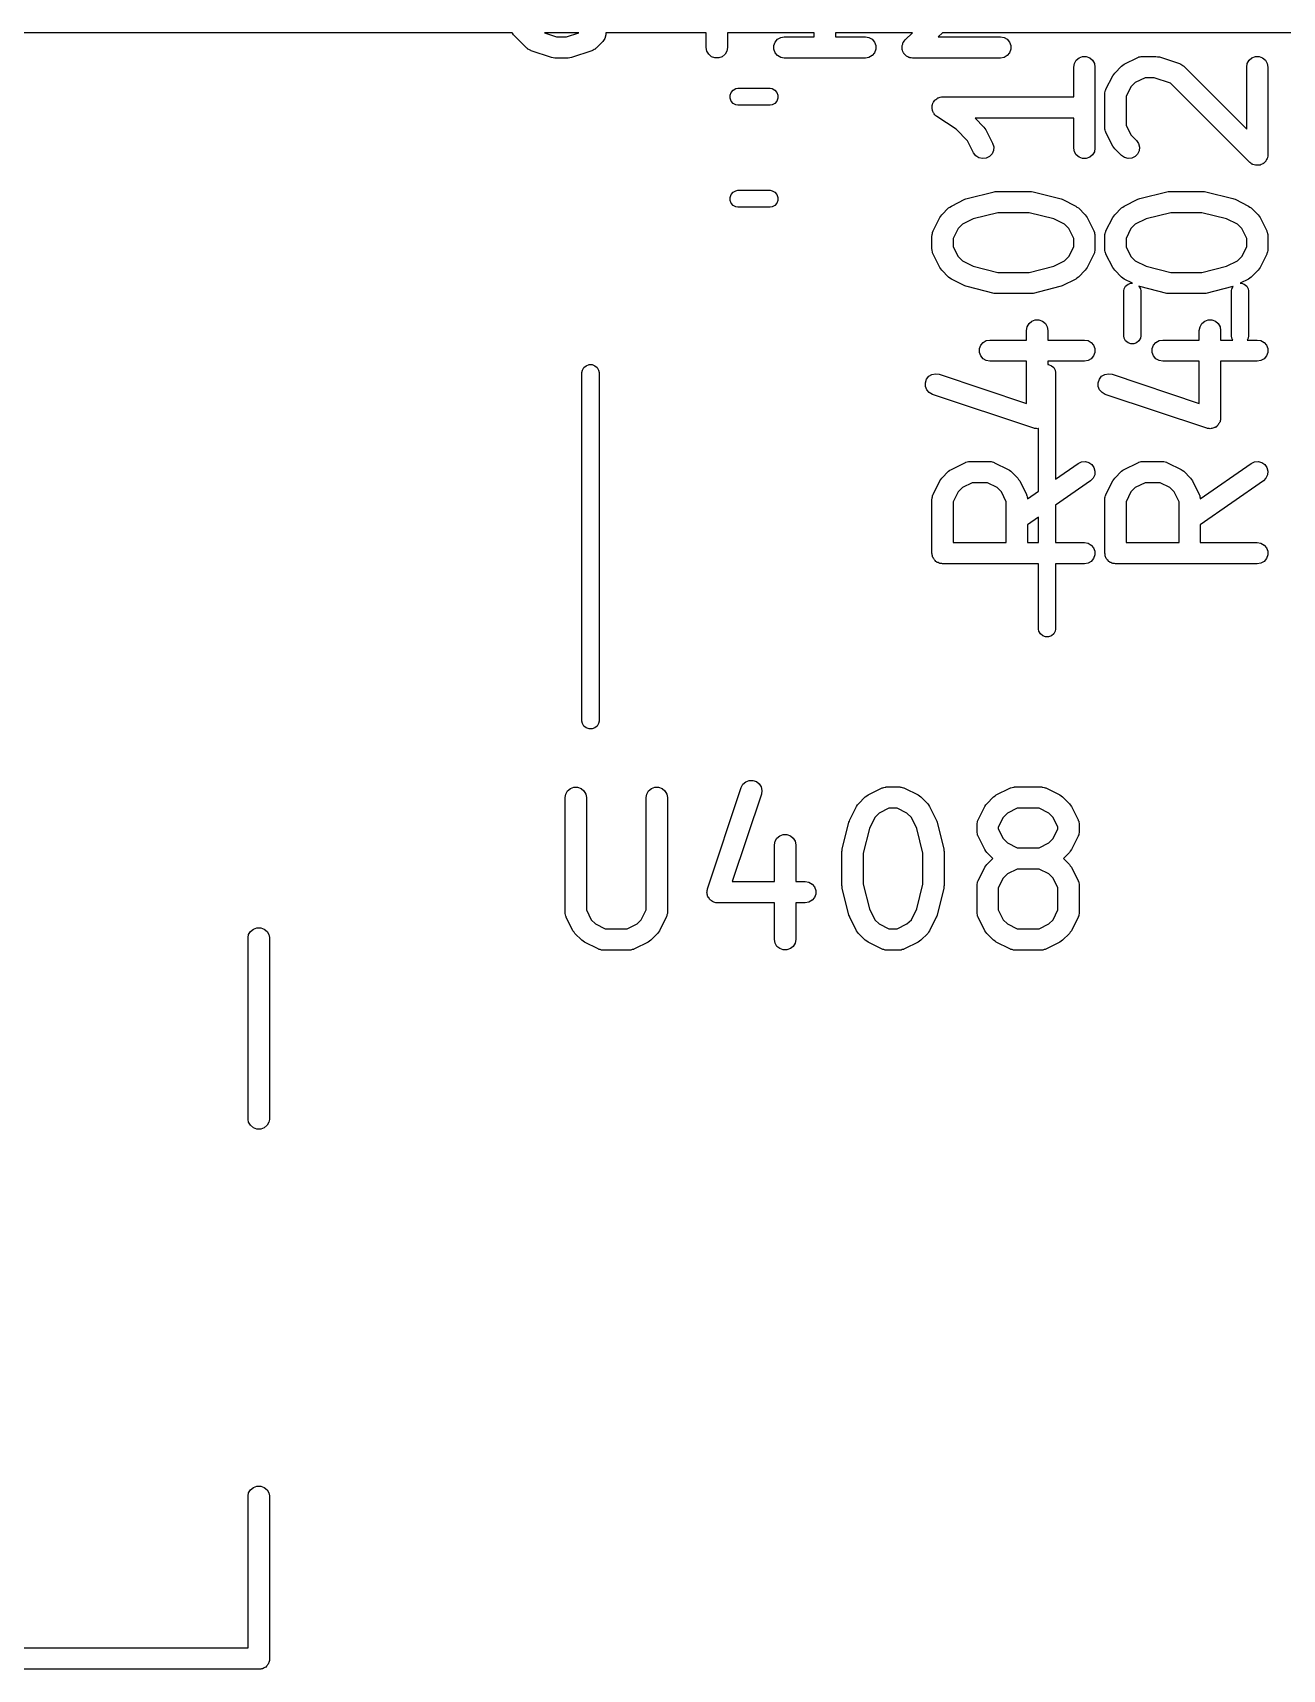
# Model space of a CAD drawing. Extents: x 124.8 to 165.4, y -111.5 to -63.1.
# Drawn here: x 147.82 to 156.63, y -111.52 to -99.98 of the extents above; entities that cross this region are included whole.
import ezdxf

# ---------------------------------------------------------------- set-up
doc = ezdxf.new("R2010")
doc.units = 0
doc.header["$MEASUREMENT"] = 0
doc.layers.add('BLACK', color=7, linetype='CONTINUOUS')

msp = doc.modelspace()

# ---------------------------------------------------------------- linework, layer by layer
at = {"layer": 'BLACK', "linetype": 'CONTINUOUS'}
for p, q in [((151.202, -99.976), (131.988, -99.976)), ((151.205, -99.9799), (151.202, -99.976)), ((151.212, -99.9898), (151.205, -99.9799)), ((151.307, -100.085), (151.212, -99.9898)), ((151.43, -99.976), (151.515, -100.005)), ((151.672, -99.976), (151.43, -99.976)), ((151.515, -100.005), (151.586, -100.005)), ((151.586, -100.005), (151.672, -99.976)), ((151.842, -100.037), (151.794, -100.085)), ((151.857, -100.016), (151.842, -100.037)), ((151.864, -99.9909), (151.857, -100.016)), ((152.571, -99.976), (151.862, -99.976)), ((151.862, -99.976), (151.864, -99.9909)), ((152.571, -100.08), (152.571, -99.976)), ((153.333, -99.976), (152.721, -99.976)), ((152.721, -99.976), (152.721, -100.08)), ((153.048, -100.067), (153.057, -100.042)), ((153.057, -100.042), (153.074, -100.022)), ((153.074, -100.022), (153.097, -100.009)), ((153.097, -100.009), (153.122, -100.005)), ((153.122, -100.005), (153.333, -100.005)), ((153.333, -100.005), (153.333, -99.976)), ((154.025, -99.976), (153.483, -99.976)), ((153.483, -99.976), (153.483, -100.005)), ((153.483, -100.005), (153.694, -100.005)), ((153.694, -100.005), (153.719, -100.009)), ((153.719, -100.009), (153.742, -100.022)), ((153.742, -100.022), (153.759, -100.042)), ((153.759, -100.042), (153.768, -100.067)), ((153.953, -100.067), (153.957, -100.057)), ((153.957, -100.057), (153.959, -100.048)), ((153.959, -100.048), (153.961, -100.045)), ((153.961, -100.045), (153.962, -100.042)), ((153.962, -100.042), (153.968, -100.035)), ((153.968, -100.035), (153.974, -100.027)), ((153.974, -100.027), (154.025, -99.976)), ((154.237, -99.976), (154.208, -100.005)), ((154.208, -100.005), (154.646, -100.005)), ((165.25, -99.976), (154.237, -99.976)), ((154.646, -100.005), (154.672, -100.009)), ((154.672, -100.009), (154.694, -100.022)), ((154.694, -100.022), (154.711, -100.042)), ((154.711, -100.042), (154.72, -100.067)), ((151.311, -100.087), (151.307, -100.085)), ((151.314, -100.091), (151.311, -100.087)), ((151.321, -100.095), (151.314, -100.091)), ((151.329, -100.1), (151.321, -100.095)), ((151.333, -100.101), (151.329, -100.1)), ((151.337, -100.103), (151.333, -100.101)), ((151.48, -100.151), (151.337, -100.103)), ((151.491, -100.152), (151.48, -100.151)), ((151.503, -100.155), (151.491, -100.152)), ((151.598, -100.155), (151.503, -100.155)), ((151.61, -100.152), (151.598, -100.155)), ((151.622, -100.151), (151.61, -100.152)), ((151.765, -100.103), (151.622, -100.151)), ((151.769, -100.101), (151.765, -100.103)), ((151.773, -100.1), (151.769, -100.101)), ((151.78, -100.095), (151.773, -100.1)), ((151.788, -100.091), (151.78, -100.095)), ((151.791, -100.087), (151.788, -100.091)), ((151.794, -100.085), (151.791, -100.087)), ((152.576, -100.105), (152.571, -100.08)), ((152.589, -100.128), (152.576, -100.105)), ((152.609, -100.145), (152.589, -100.128)), ((152.633, -100.153), (152.609, -100.145)), ((152.659, -100.153), (152.633, -100.153)), ((152.684, -100.145), (152.659, -100.153)), ((152.704, -100.128), (152.684, -100.145)), ((152.717, -100.105), (152.704, -100.128)), ((152.721, -100.08), (152.717, -100.105)), ((153.048, -100.093), (153.048, -100.067)), ((153.057, -100.117), (153.048, -100.093)), ((153.074, -100.137), (153.057, -100.117)), ((153.097, -100.15), (153.074, -100.137)), ((153.122, -100.155), (153.097, -100.15)), ((153.694, -100.155), (153.122, -100.155)), ((153.719, -100.15), (153.694, -100.155)), ((153.742, -100.137), (153.719, -100.15)), ((153.759, -100.117), (153.742, -100.137)), ((153.768, -100.093), (153.759, -100.117)), ((153.768, -100.067), (153.768, -100.093)), ((153.952, -100.073), (153.953, -100.07)), ((153.953, -100.083), (153.952, -100.073)), ((153.953, -100.07), (153.953, -100.067)), ((153.953, -100.093), (153.953, -100.083)), ((153.954, -100.096), (153.953, -100.093)), ((153.955, -100.099), (153.954, -100.096)), ((153.959, -100.108), (153.955, -100.099)), ((153.962, -100.117), (153.959, -100.108)), ((153.964, -100.12), (153.962, -100.117)), ((153.966, -100.123), (153.964, -100.12)), ((153.973, -100.13), (153.966, -100.123)), ((153.979, -100.137), (153.973, -100.13)), ((153.982, -100.139), (153.979, -100.137)), ((153.984, -100.141), (153.982, -100.139)), ((153.993, -100.145), (153.984, -100.141)), ((154.001, -100.15), (153.993, -100.145)), ((154.005, -100.151), (154.001, -100.15)), ((154.008, -100.152), (154.005, -100.151)), ((154.017, -100.153), (154.008, -100.152)), ((154.027, -100.155), (154.017, -100.153)), ((154.646, -100.155), (154.027, -100.155)), ((154.672, -100.15), (154.646, -100.155)), ((154.694, -100.137), (154.672, -100.15)), ((154.711, -100.117), (154.694, -100.137)), ((154.72, -100.093), (154.711, -100.117)), ((154.72, -100.067), (154.72, -100.093)), ((155.168, -100.192), (155.181, -100.169)), ((155.181, -100.169), (155.201, -100.153)), ((155.201, -100.153), (155.225, -100.144)), ((155.225, -100.144), (155.251, -100.144)), ((155.251, -100.144), (155.276, -100.153)), ((155.276, -100.153), (155.296, -100.169)), ((155.296, -100.169), (155.309, -100.192)), ((155.519, -100.198), (155.615, -100.15)), ((155.615, -100.15), (155.619, -100.149)), ((155.619, -100.149), (155.622, -100.147)), ((155.622, -100.147), (155.631, -100.146)), ((155.631, -100.146), (155.639, -100.143)), ((155.639, -100.143), (155.644, -100.143)), ((155.644, -100.143), (155.648, -100.143)), ((155.648, -100.143), (155.743, -100.143)), ((155.743, -100.143), (155.755, -100.145)), ((155.755, -100.145), (155.767, -100.146)), ((155.767, -100.146), (155.91, -100.194)), ((156.387, -100.192), (156.4, -100.169)), ((156.4, -100.169), (156.42, -100.153)), ((156.42, -100.153), (156.445, -100.144)), ((156.445, -100.144), (156.471, -100.144)), ((156.471, -100.144), (156.495, -100.153)), ((156.495, -100.153), (156.515, -100.169)), ((156.515, -100.169), (156.528, -100.192)), ((155.163, -100.218), (155.168, -100.192)), ((155.163, -100.428), (155.163, -100.218)), ((155.309, -100.192), (155.313, -100.218)), ((155.313, -100.218), (155.313, -100.789)), ((155.39, -100.374), (155.438, -100.279)), ((155.438, -100.279), (155.445, -100.27)), ((155.445, -100.27), (155.452, -100.26)), ((155.452, -100.26), (155.5, -100.212)), ((155.5, -100.212), (155.51, -100.205)), ((155.51, -100.205), (155.519, -100.198)), ((155.91, -100.194), (155.914, -100.196)), ((155.914, -100.196), (155.918, -100.197)), ((155.918, -100.197), (155.925, -100.202)), ((155.925, -100.202), (155.933, -100.206)), ((155.933, -100.206), (155.936, -100.21)), ((155.936, -100.21), (155.939, -100.212)), ((155.939, -100.212), (156.383, -100.655)), ((156.383, -100.218), (156.387, -100.192)), ((156.383, -100.655), (156.383, -100.218)), ((156.528, -100.192), (156.533, -100.218)), ((156.533, -100.218), (156.533, -100.837)), ((152.74, -100.417), (152.747, -100.397)), ((152.747, -100.397), (152.761, -100.381)), ((152.761, -100.381), (152.779, -100.37)), ((152.779, -100.37), (152.795, -100.367)), ((152.795, -100.367), (153.021, -100.367)), ((153.021, -100.367), (153.037, -100.37)), ((153.037, -100.37), (153.055, -100.381)), ((153.055, -100.381), (153.069, -100.397)), ((153.069, -100.397), (153.076, -100.417)), ((155.383, -100.399), (155.386, -100.391)), ((155.383, -100.404), (155.383, -100.399)), ((155.383, -100.408), (155.383, -100.404)), ((155.386, -100.391), (155.387, -100.382)), ((155.387, -100.382), (155.389, -100.379)), ((155.389, -100.379), (155.39, -100.374)), ((155.567, -100.357), (155.533, -100.426)), ((155.597, -100.327), (155.567, -100.357)), ((155.666, -100.293), (155.597, -100.327)), ((155.731, -100.293), (155.666, -100.293)), ((155.846, -100.331), (155.731, -100.293)), ((156.405, -100.89), (155.846, -100.331)), ((152.74, -100.438), (152.74, -100.417)), ((152.747, -100.458), (152.74, -100.438)), ((152.761, -100.474), (152.747, -100.458)), ((152.779, -100.484), (152.761, -100.474)), ((152.795, -100.487), (152.779, -100.484)), ((153.021, -100.487), (152.795, -100.487)), ((153.037, -100.484), (153.021, -100.487)), ((153.055, -100.474), (153.037, -100.484)), ((153.069, -100.458), (153.055, -100.474)), ((153.076, -100.438), (153.069, -100.458)), ((153.076, -100.417), (153.076, -100.438)), ((154.164, -100.498), (154.165, -100.494)), ((154.165, -100.507), (154.164, -100.498)), ((154.165, -100.49), (154.168, -100.482)), ((154.165, -100.494), (154.165, -100.49)), ((154.165, -100.516), (154.165, -100.507)), ((154.166, -100.52), (154.165, -100.516)), ((154.166, -100.524), (154.166, -100.52)), ((154.168, -100.482), (154.17, -100.473)), ((154.17, -100.473), (154.172, -100.47)), ((154.172, -100.47), (154.173, -100.466)), ((154.173, -100.466), (154.179, -100.459)), ((154.179, -100.459), (154.184, -100.451)), ((154.184, -100.451), (154.188, -100.449)), ((154.188, -100.449), (154.19, -100.446)), ((154.19, -100.446), (154.198, -100.441)), ((154.198, -100.441), (154.205, -100.436)), ((154.205, -100.436), (154.209, -100.435)), ((154.209, -100.435), (154.213, -100.433)), ((154.213, -100.433), (154.222, -100.431)), ((154.222, -100.431), (154.23, -100.429)), ((154.23, -100.429), (154.234, -100.429)), ((154.234, -100.429), (154.238, -100.428)), ((154.238, -100.428), (155.163, -100.428)), ((155.383, -100.646), (155.383, -100.408)), ((155.533, -100.426), (155.533, -100.628)), ((154.17, -100.532), (154.166, -100.524)), ((154.173, -100.541), (154.17, -100.532)), ((154.176, -100.544), (154.173, -100.541)), ((154.178, -100.548), (154.176, -100.544)), ((154.184, -100.554), (154.178, -100.548)), ((154.19, -100.561), (154.184, -100.554)), ((154.194, -100.563), (154.19, -100.561)), ((154.197, -100.566), (154.194, -100.563)), ((154.333, -100.657), (154.197, -100.566)), ((155.163, -100.578), (154.467, -100.578)), ((154.467, -100.578), (154.53, -100.641)), ((155.163, -100.789), (155.163, -100.578)), ((155.533, -100.628), (155.567, -100.697)), ((154.415, -100.738), (154.333, -100.657)), ((154.457, -100.822), (154.415, -100.738)), ((154.53, -100.641), (154.536, -100.651)), ((154.536, -100.651), (154.544, -100.66)), ((154.544, -100.66), (154.591, -100.755)), ((155.383, -100.65), (155.383, -100.646)), ((155.383, -100.655), (155.383, -100.65)), ((155.386, -100.663), (155.383, -100.655)), ((155.387, -100.672), (155.386, -100.663)), ((155.389, -100.675), (155.387, -100.672)), ((155.39, -100.68), (155.389, -100.675)), ((155.438, -100.775), (155.39, -100.68)), ((155.567, -100.697), (155.606, -100.736)), ((155.606, -100.736), (155.621, -100.757)), ((154.473, -100.843), (154.457, -100.822)), ((154.494, -100.858), (154.473, -100.843)), ((154.52, -100.864), (154.494, -100.858)), ((154.545, -100.861), (154.52, -100.864)), ((154.569, -100.849), (154.545, -100.861)), ((154.587, -100.83), (154.569, -100.849)), ((154.597, -100.806), (154.587, -100.83)), ((154.591, -100.755), (154.599, -100.78)), ((154.599, -100.78), (154.597, -100.806)), ((155.168, -100.815), (155.163, -100.789)), ((155.181, -100.837), (155.168, -100.815)), ((155.201, -100.854), (155.181, -100.837)), ((155.225, -100.863), (155.201, -100.854)), ((155.251, -100.863), (155.225, -100.863)), ((155.276, -100.854), (155.251, -100.863)), ((155.296, -100.837), (155.276, -100.854)), ((155.309, -100.815), (155.296, -100.837)), ((155.313, -100.789), (155.309, -100.815)), ((155.445, -100.785), (155.438, -100.775)), ((155.452, -100.794), (155.445, -100.785)), ((155.5, -100.842), (155.452, -100.794)), ((155.521, -100.857), (155.5, -100.842)), ((155.546, -100.864), (155.521, -100.857)), ((155.572, -100.861), (155.546, -100.864)), ((155.596, -100.85), (155.572, -100.861)), ((155.614, -100.832), (155.596, -100.85)), ((155.625, -100.808), (155.614, -100.832)), ((155.621, -100.757), (155.628, -100.782)), ((155.628, -100.782), (155.625, -100.808)), ((156.528, -100.862), (156.523, -100.871)), ((156.529, -100.859), (156.528, -100.862)), ((156.53, -100.856), (156.529, -100.859)), ((156.531, -100.846), (156.53, -100.856)), ((156.533, -100.837), (156.531, -100.846)), ((156.413, -100.895), (156.405, -100.89)), ((156.42, -100.902), (156.413, -100.895)), ((156.423, -100.903), (156.42, -100.902)), ((156.426, -100.905), (156.423, -100.903)), ((156.435, -100.907), (156.426, -100.905)), ((156.445, -100.91), (156.435, -100.907)), ((156.448, -100.91), (156.445, -100.91)), ((156.451, -100.911), (156.448, -100.91)), ((156.461, -100.91), (156.451, -100.911)), ((156.471, -100.91), (156.461, -100.91)), ((156.474, -100.909), (156.471, -100.91)), ((156.477, -100.909), (156.474, -100.909)), ((156.486, -100.905), (156.477, -100.909)), ((156.495, -100.902), (156.486, -100.905)), ((156.498, -100.899), (156.495, -100.902)), ((156.501, -100.898), (156.498, -100.899)), ((156.508, -100.891), (156.501, -100.898)), ((156.515, -100.885), (156.508, -100.891)), ((156.517, -100.882), (156.515, -100.885)), ((156.519, -100.88), (156.517, -100.882)), ((156.523, -100.871), (156.519, -100.88)), ((152.761, -101.101), (152.779, -101.09)), ((152.779, -101.09), (152.795, -101.087)), ((152.795, -101.087), (153.021, -101.087)), ((153.021, -101.087), (153.037, -101.09)), ((153.037, -101.09), (153.055, -101.101)), ((154.411, -101.145), (154.601, -101.097)), ((154.601, -101.097), (154.61, -101.096)), ((154.61, -101.096), (154.619, -101.095)), ((154.619, -101.095), (154.857, -101.095)), ((154.857, -101.095), (154.866, -101.096)), ((154.866, -101.096), (154.876, -101.097)), ((154.876, -101.097), (155.066, -101.145)), ((155.63, -101.145), (155.82, -101.097)), ((155.82, -101.097), (155.829, -101.096)), ((155.829, -101.096), (155.839, -101.095)), ((155.839, -101.095), (156.077, -101.095)), ((156.077, -101.095), (156.086, -101.096)), ((156.086, -101.096), (156.095, -101.097)), ((156.095, -101.097), (156.285, -101.145)), ((152.74, -101.137), (152.747, -101.117)), ((152.74, -101.158), (152.74, -101.137)), ((152.747, -101.178), (152.74, -101.158)), ((152.747, -101.117), (152.761, -101.101)), ((152.761, -101.194), (152.747, -101.178)), ((152.779, -101.204), (152.761, -101.194)), ((152.795, -101.207), (152.779, -101.204)), ((153.021, -101.207), (152.795, -101.207)), ((153.037, -101.204), (153.021, -101.207)), ((153.055, -101.194), (153.037, -101.204)), ((153.055, -101.101), (153.069, -101.117)), ((153.069, -101.178), (153.055, -101.194)), ((153.069, -101.117), (153.076, -101.137)), ((153.076, -101.158), (153.069, -101.178)), ((153.076, -101.137), (153.076, -101.158)), ((154.233, -101.26), (154.281, -101.212)), ((154.281, -101.212), (154.29, -101.205)), ((154.29, -101.205), (154.3, -101.198)), ((154.3, -101.198), (154.395, -101.15)), ((154.395, -101.15), (154.403, -101.148)), ((154.403, -101.148), (154.411, -101.145)), ((155.066, -101.145), (155.074, -101.148)), ((155.074, -101.148), (155.081, -101.15)), ((155.081, -101.15), (155.177, -101.198)), ((155.177, -101.198), (155.186, -101.205)), ((155.186, -101.205), (155.196, -101.212)), ((155.196, -101.212), (155.244, -101.26)), ((155.452, -101.26), (155.5, -101.212)), ((155.5, -101.212), (155.51, -101.205)), ((155.51, -101.205), (155.519, -101.198)), ((155.519, -101.198), (155.615, -101.15)), ((155.615, -101.15), (155.622, -101.148)), ((155.622, -101.148), (155.63, -101.145)), ((156.285, -101.145), (156.293, -101.148)), ((156.293, -101.148), (156.301, -101.15)), ((156.301, -101.15), (156.396, -101.198)), ((156.396, -101.198), (156.406, -101.205)), ((156.406, -101.205), (156.415, -101.212)), ((156.415, -101.212), (156.463, -101.26)), ((154.171, -101.374), (154.219, -101.279)), ((154.219, -101.279), (154.226, -101.27)), ((154.226, -101.27), (154.233, -101.26)), ((154.378, -101.327), (154.348, -101.357)), ((154.455, -101.288), (154.378, -101.327)), ((154.629, -101.245), (154.455, -101.288)), ((154.848, -101.245), (154.629, -101.245)), ((155.022, -101.288), (154.848, -101.245)), ((155.099, -101.327), (155.022, -101.288)), ((155.129, -101.357), (155.099, -101.327)), ((155.244, -101.26), (155.251, -101.27)), ((155.251, -101.27), (155.258, -101.279)), ((155.258, -101.279), (155.305, -101.374)), ((155.39, -101.374), (155.438, -101.279)), ((155.438, -101.279), (155.445, -101.27)), ((155.445, -101.27), (155.452, -101.26)), ((155.597, -101.327), (155.567, -101.357)), ((155.674, -101.288), (155.597, -101.327)), ((155.848, -101.245), (155.674, -101.288)), ((156.067, -101.245), (155.848, -101.245)), ((156.241, -101.288), (156.067, -101.245)), ((156.318, -101.327), (156.241, -101.288)), ((156.348, -101.357), (156.318, -101.327)), ((156.463, -101.26), (156.47, -101.27)), ((156.47, -101.27), (156.477, -101.279)), ((156.477, -101.279), (156.525, -101.374)), ((154.163, -101.408), (154.164, -101.404)), ((154.163, -101.503), (154.163, -101.408)), ((154.164, -101.399), (154.166, -101.391)), ((154.164, -101.404), (154.164, -101.399)), ((154.166, -101.391), (154.168, -101.382)), ((154.168, -101.382), (154.17, -101.379)), ((154.17, -101.379), (154.171, -101.374)), ((154.348, -101.357), (154.313, -101.426)), ((154.313, -101.426), (154.313, -101.486)), ((155.163, -101.426), (155.129, -101.357)), ((155.163, -101.486), (155.163, -101.426)), ((155.305, -101.374), (155.307, -101.379)), ((155.307, -101.379), (155.309, -101.382)), ((155.309, -101.382), (155.31, -101.391)), ((155.31, -101.391), (155.313, -101.399)), ((155.313, -101.399), (155.313, -101.404)), ((155.313, -101.404), (155.313, -101.408)), ((155.313, -101.408), (155.313, -101.503)), ((155.383, -101.399), (155.386, -101.391)), ((155.383, -101.404), (155.383, -101.399)), ((155.383, -101.408), (155.383, -101.404)), ((155.383, -101.503), (155.383, -101.408)), ((155.386, -101.391), (155.387, -101.382)), ((155.387, -101.382), (155.389, -101.379)), ((155.389, -101.379), (155.39, -101.374)), ((155.567, -101.357), (155.533, -101.426)), ((155.533, -101.426), (155.533, -101.486)), ((156.383, -101.426), (156.348, -101.357)), ((156.383, -101.486), (156.383, -101.426)), ((156.525, -101.374), (156.526, -101.379)), ((156.526, -101.379), (156.528, -101.382)), ((156.528, -101.382), (156.53, -101.391)), ((156.53, -101.391), (156.532, -101.399)), ((156.532, -101.399), (156.532, -101.404)), ((156.532, -101.404), (156.533, -101.408)), ((156.533, -101.408), (156.533, -101.503)), ((154.164, -101.507), (154.163, -101.503)), ((154.164, -101.512), (154.164, -101.507)), ((154.166, -101.52), (154.164, -101.512)), ((154.168, -101.529), (154.166, -101.52)), ((154.17, -101.533), (154.168, -101.529)), ((154.171, -101.537), (154.17, -101.533)), ((154.219, -101.632), (154.171, -101.537)), ((154.313, -101.486), (154.348, -101.554)), ((154.348, -101.554), (154.378, -101.584)), ((155.099, -101.584), (155.129, -101.554)), ((155.129, -101.554), (155.163, -101.486)), ((155.305, -101.537), (155.258, -101.632)), ((155.307, -101.533), (155.305, -101.537)), ((155.309, -101.529), (155.307, -101.533)), ((155.31, -101.52), (155.309, -101.529)), ((155.313, -101.512), (155.31, -101.52)), ((155.313, -101.503), (155.313, -101.507)), ((155.313, -101.507), (155.313, -101.512)), ((155.383, -101.507), (155.383, -101.503)), ((155.383, -101.512), (155.383, -101.507)), ((155.386, -101.52), (155.383, -101.512)), ((155.387, -101.529), (155.386, -101.52)), ((155.389, -101.533), (155.387, -101.529)), ((155.39, -101.537), (155.389, -101.533)), ((155.438, -101.632), (155.39, -101.537)), ((155.533, -101.486), (155.567, -101.554)), ((155.567, -101.554), (155.597, -101.584)), ((156.318, -101.584), (156.348, -101.554)), ((156.348, -101.554), (156.383, -101.486)), ((156.525, -101.537), (156.477, -101.632)), ((156.526, -101.533), (156.525, -101.537)), ((156.528, -101.529), (156.526, -101.533)), ((156.53, -101.52), (156.528, -101.529)), ((156.532, -101.512), (156.53, -101.52)), ((156.533, -101.503), (156.532, -101.507)), ((156.532, -101.507), (156.532, -101.512)), ((154.226, -101.642), (154.219, -101.632)), ((154.233, -101.651), (154.226, -101.642)), ((154.281, -101.699), (154.233, -101.651)), ((154.378, -101.584), (154.455, -101.623)), ((154.455, -101.623), (154.629, -101.666)), ((154.629, -101.666), (154.848, -101.666)), ((154.848, -101.666), (155.022, -101.623)), ((155.022, -101.623), (155.099, -101.584)), ((155.244, -101.651), (155.196, -101.699)), ((155.251, -101.642), (155.244, -101.651)), ((155.258, -101.632), (155.251, -101.642)), ((155.445, -101.642), (155.438, -101.632)), ((155.452, -101.651), (155.445, -101.642)), ((155.5, -101.699), (155.452, -101.651)), ((155.597, -101.584), (155.674, -101.623)), ((155.674, -101.623), (155.848, -101.666)), ((155.848, -101.666), (156.067, -101.666)), ((156.067, -101.666), (156.241, -101.623)), ((156.241, -101.623), (156.318, -101.584)), ((156.463, -101.651), (156.415, -101.699)), ((156.47, -101.642), (156.463, -101.651)), ((156.477, -101.632), (156.47, -101.642)), ((154.29, -101.706), (154.281, -101.699)), ((154.3, -101.713), (154.29, -101.706)), ((154.395, -101.761), (154.3, -101.713)), ((154.403, -101.763), (154.395, -101.761)), ((154.411, -101.766), (154.403, -101.763)), ((154.601, -101.814), (154.411, -101.766)), ((155.066, -101.766), (154.876, -101.814)), ((155.074, -101.763), (155.066, -101.766)), ((155.081, -101.761), (155.074, -101.763)), ((155.177, -101.713), (155.081, -101.761)), ((155.186, -101.706), (155.177, -101.713)), ((155.196, -101.699), (155.186, -101.706)), ((155.51, -101.706), (155.5, -101.699)), ((155.519, -101.713), (155.51, -101.706)), ((155.516, -101.797), (155.519, -101.781)), ((155.577, -101.742), (155.519, -101.713)), ((155.519, -101.781), (155.529, -101.763)), ((155.529, -101.763), (155.546, -101.749)), ((155.546, -101.749), (155.565, -101.742)), ((155.565, -101.742), (155.577, -101.742)), ((155.63, -101.766), (155.623, -101.763)), ((155.623, -101.763), (155.633, -101.781)), ((155.82, -101.814), (155.63, -101.766)), ((155.633, -101.781), (155.636, -101.797)), ((156.285, -101.766), (156.095, -101.814)), ((156.276, -101.797), (156.279, -101.781)), ((156.279, -101.781), (156.288, -101.765)), ((156.288, -101.765), (156.285, -101.766)), ((156.396, -101.713), (156.338, -101.742)), ((156.338, -101.742), (156.347, -101.742)), ((156.347, -101.742), (156.366, -101.749)), ((156.366, -101.749), (156.383, -101.763)), ((156.383, -101.763), (156.393, -101.781)), ((156.393, -101.781), (156.396, -101.797)), ((156.406, -101.706), (156.396, -101.713)), ((156.415, -101.699), (156.406, -101.706)), ((154.61, -101.815), (154.601, -101.814)), ((154.619, -101.816), (154.61, -101.815)), ((154.857, -101.816), (154.619, -101.816)), ((154.866, -101.815), (154.857, -101.816)), ((154.876, -101.814), (154.866, -101.815)), ((155.516, -102.114), (155.516, -101.797)), ((155.636, -101.797), (155.636, -102.114)), ((155.829, -101.815), (155.82, -101.814)), ((155.839, -101.816), (155.829, -101.815)), ((156.077, -101.816), (155.839, -101.816)), ((156.086, -101.815), (156.077, -101.816)), ((156.095, -101.814), (156.086, -101.815)), ((156.276, -102.114), (156.276, -101.797)), ((156.396, -101.797), (156.396, -102.114)), ((154.848, -102.026), (154.868, -102.01)), ((154.868, -102.01), (154.892, -102.001)), ((154.892, -102.001), (154.918, -102.001)), ((154.918, -102.001), (154.943, -102.01)), ((154.943, -102.01), (154.963, -102.026)), ((156.067, -102.026), (156.087, -102.01)), ((156.087, -102.01), (156.111, -102.001)), ((156.111, -102.001), (156.137, -102.001)), ((156.137, -102.001), (156.162, -102.01)), ((156.162, -102.01), (156.182, -102.026)), ((154.83, -102.075), (154.835, -102.049)), ((154.83, -102.143), (154.83, -102.075)), ((154.835, -102.049), (154.848, -102.026)), ((154.963, -102.026), (154.976, -102.049)), ((154.976, -102.049), (154.98, -102.075)), ((154.98, -102.075), (154.98, -102.143)), ((155.519, -102.13), (155.516, -102.114)), ((155.529, -102.148), (155.519, -102.13)), ((155.633, -102.13), (155.623, -102.148)), ((155.636, -102.114), (155.633, -102.13)), ((156.049, -102.075), (156.054, -102.049)), ((156.049, -102.143), (156.049, -102.075)), ((156.054, -102.049), (156.067, -102.026)), ((156.182, -102.026), (156.195, -102.049)), ((156.195, -102.049), (156.199, -102.075)), ((156.199, -102.075), (156.199, -102.143)), ((156.279, -102.13), (156.276, -102.114)), ((156.286, -102.143), (156.279, -102.13)), ((156.393, -102.13), (156.386, -102.143)), ((156.396, -102.114), (156.393, -102.13)), ((154.498, -102.204), (154.507, -102.18)), ((154.498, -102.231), (154.498, -102.204)), ((154.507, -102.255), (154.498, -102.231)), ((154.507, -102.18), (154.524, -102.16)), ((154.524, -102.16), (154.546, -102.147)), ((154.546, -102.147), (154.572, -102.143)), ((154.572, -102.143), (154.83, -102.143)), ((154.98, -102.143), (155.238, -102.143)), ((155.238, -102.143), (155.264, -102.147)), ((155.264, -102.147), (155.287, -102.16)), ((155.287, -102.16), (155.303, -102.18)), ((155.303, -102.18), (155.312, -102.204)), ((155.312, -102.231), (155.303, -102.255)), ((155.312, -102.204), (155.312, -102.231)), ((155.546, -102.162), (155.529, -102.148)), ((155.565, -102.169), (155.546, -102.162)), ((155.587, -102.169), (155.565, -102.169)), ((155.606, -102.162), (155.587, -102.169)), ((155.623, -102.148), (155.606, -102.162)), ((155.717, -102.204), (155.726, -102.18)), ((155.717, -102.231), (155.717, -102.204)), ((155.726, -102.255), (155.717, -102.231)), ((155.726, -102.18), (155.743, -102.16)), ((155.743, -102.16), (155.765, -102.147)), ((155.765, -102.147), (155.791, -102.143)), ((155.791, -102.143), (156.049, -102.143)), ((156.199, -102.143), (156.286, -102.143)), ((156.386, -102.143), (156.458, -102.143)), ((156.458, -102.143), (156.483, -102.147)), ((156.483, -102.147), (156.506, -102.16)), ((156.506, -102.16), (156.523, -102.18)), ((156.523, -102.18), (156.531, -102.204)), ((156.531, -102.231), (156.523, -102.255)), ((156.531, -102.204), (156.531, -102.231)), ((151.695, -102.371), (151.698, -102.356)), ((151.698, -102.356), (151.709, -102.337)), ((151.709, -102.337), (151.725, -102.324)), ((151.725, -102.324), (151.745, -102.316)), ((151.745, -102.316), (151.766, -102.316)), ((151.766, -102.316), (151.786, -102.324)), ((151.786, -102.324), (151.802, -102.337)), ((151.802, -102.337), (151.812, -102.356)), ((151.812, -102.356), (151.815, -102.371)), ((154.524, -102.275), (154.507, -102.255)), ((154.546, -102.288), (154.524, -102.275)), ((154.572, -102.293), (154.546, -102.288)), ((154.83, -102.293), (154.572, -102.293)), ((154.83, -102.59), (154.83, -102.293)), ((155.238, -102.293), (154.98, -102.293)), ((154.98, -102.293), (154.98, -102.316)), ((154.98, -102.316), (154.986, -102.316)), ((154.986, -102.316), (155.006, -102.324)), ((155.006, -102.324), (155.022, -102.337)), ((155.022, -102.337), (155.032, -102.356)), ((155.032, -102.356), (155.035, -102.371)), ((155.264, -102.288), (155.238, -102.293)), ((155.287, -102.275), (155.264, -102.288)), ((155.303, -102.255), (155.287, -102.275)), ((155.743, -102.275), (155.726, -102.255)), ((155.765, -102.288), (155.743, -102.275)), ((155.791, -102.293), (155.765, -102.288)), ((156.049, -102.293), (155.791, -102.293)), ((156.049, -102.59), (156.049, -102.293)), ((156.458, -102.293), (156.199, -102.293)), ((156.199, -102.293), (156.199, -102.694)), ((156.483, -102.288), (156.458, -102.293)), ((156.506, -102.275), (156.483, -102.288)), ((156.523, -102.255), (156.506, -102.275)), ((151.695, -104.832), (151.695, -102.371)), ((151.815, -102.371), (151.815, -104.832)), ((154.117, -102.445), (154.125, -102.42)), ((154.117, -102.471), (154.117, -102.445)), ((154.127, -102.495), (154.117, -102.471)), ((154.125, -102.42), (154.141, -102.399)), ((154.141, -102.399), (154.163, -102.386)), ((154.163, -102.386), (154.189, -102.381)), ((154.189, -102.381), (154.214, -102.384)), ((154.214, -102.384), (154.83, -102.59)), ((155.035, -102.371), (155.035, -103.125)), ((155.336, -102.445), (155.344, -102.42)), ((155.336, -102.471), (155.336, -102.445)), ((155.346, -102.495), (155.336, -102.471)), ((155.344, -102.42), (155.36, -102.399)), ((155.36, -102.399), (155.382, -102.386)), ((155.382, -102.386), (155.408, -102.381)), ((155.408, -102.381), (155.434, -102.384)), ((155.434, -102.384), (156.049, -102.59)), ((154.144, -102.514), (154.127, -102.495)), ((154.167, -102.527), (154.144, -102.514)), ((154.881, -102.765), (154.167, -102.527)), ((155.363, -102.514), (155.346, -102.495)), ((155.386, -102.527), (155.363, -102.514)), ((156.101, -102.765), (155.386, -102.527)), ((156.196, -102.712), (156.195, -102.719)), ((156.198, -102.705), (156.196, -102.712)), ((156.199, -102.694), (156.198, -102.699)), ((156.198, -102.699), (156.198, -102.705)), ((154.887, -102.766), (154.881, -102.765)), ((154.892, -102.768), (154.887, -102.766)), ((154.9, -102.768), (154.892, -102.768)), ((154.907, -102.769), (154.9, -102.768)), ((154.913, -102.768), (154.907, -102.769)), ((154.915, -102.768), (154.913, -102.768)), ((154.915, -103.209), (154.915, -102.768)), ((156.106, -102.766), (156.101, -102.765)), ((156.111, -102.768), (156.106, -102.766)), ((156.119, -102.768), (156.111, -102.768)), ((156.126, -102.769), (156.119, -102.768)), ((156.132, -102.768), (156.126, -102.769)), ((156.137, -102.768), (156.132, -102.768)), ((156.144, -102.765), (156.137, -102.768)), ((156.152, -102.763), (156.144, -102.765)), ((156.157, -102.761), (156.152, -102.763)), ((156.162, -102.759), (156.157, -102.761)), ((156.168, -102.754), (156.162, -102.759)), ((156.174, -102.75), (156.168, -102.754)), ((156.177, -102.745), (156.174, -102.75)), ((156.182, -102.742), (156.177, -102.745)), ((156.185, -102.735), (156.182, -102.742)), ((156.19, -102.729), (156.185, -102.735)), ((156.192, -102.724), (156.19, -102.729)), ((156.195, -102.719), (156.192, -102.724)), ((154.29, -103.062), (154.3, -103.055)), ((154.3, -103.055), (154.395, -103.008)), ((154.395, -103.008), (154.399, -103.006)), ((154.399, -103.006), (154.403, -103.004)), ((154.403, -103.004), (154.412, -103.003)), ((154.412, -103.003), (154.42, -103)), ((154.42, -103), (154.425, -103)), ((154.425, -103), (154.429, -103)), ((154.429, -103), (154.572, -103)), ((154.572, -103), (154.576, -103)), ((154.576, -103), (154.58, -103)), ((154.58, -103), (154.589, -103.003)), ((154.589, -103.003), (154.597, -103.004)), ((154.597, -103.004), (154.601, -103.006)), ((154.601, -103.006), (154.605, -103.008)), ((154.605, -103.008), (154.7, -103.055)), ((154.7, -103.055), (154.71, -103.062)), ((155.035, -103.125), (155.195, -103.013)), ((155.195, -103.013), (155.219, -103.002)), ((155.219, -103.002), (155.245, -103)), ((155.245, -103), (155.27, -103.007)), ((155.27, -103.007), (155.291, -103.022)), ((155.291, -103.022), (155.306, -103.043)), ((155.306, -103.043), (155.313, -103.068)), ((155.51, -103.062), (155.519, -103.055)), ((155.519, -103.055), (155.615, -103.008)), ((155.615, -103.008), (155.619, -103.006)), ((155.619, -103.006), (155.622, -103.004)), ((155.622, -103.004), (155.631, -103.003)), ((155.631, -103.003), (155.639, -103)), ((155.639, -103), (155.644, -103)), ((155.644, -103), (155.648, -103)), ((155.648, -103), (155.791, -103)), ((155.791, -103), (155.795, -103)), ((155.795, -103), (155.799, -103)), ((155.799, -103), (155.808, -103.003)), ((155.808, -103.003), (155.817, -103.004)), ((155.817, -103.004), (155.82, -103.006)), ((155.82, -103.006), (155.824, -103.008)), ((155.824, -103.008), (155.92, -103.055)), ((155.92, -103.055), (155.929, -103.062)), ((156.056, -103.264), (156.415, -103.013)), ((156.415, -103.013), (156.438, -103.002)), ((156.438, -103.002), (156.464, -103)), ((156.464, -103), (156.489, -103.007)), ((156.489, -103.007), (156.511, -103.022)), ((156.511, -103.022), (156.526, -103.043)), ((156.526, -103.043), (156.532, -103.068)), ((154.171, -103.232), (154.219, -103.136)), ((154.219, -103.136), (154.226, -103.127)), ((154.226, -103.127), (154.233, -103.117)), ((154.233, -103.117), (154.281, -103.069)), ((154.281, -103.069), (154.29, -103.062)), ((154.447, -103.15), (154.378, -103.184)), ((154.554, -103.15), (154.447, -103.15)), ((154.623, -103.184), (154.554, -103.15)), ((154.71, -103.062), (154.72, -103.069)), ((154.72, -103.069), (154.768, -103.117)), ((154.768, -103.117), (154.774, -103.127)), ((154.774, -103.127), (154.782, -103.136)), ((154.782, -103.136), (154.829, -103.232)), ((155.281, -103.136), (155.035, -103.308)), ((155.3, -103.118), (155.281, -103.136)), ((155.311, -103.094), (155.3, -103.118)), ((155.313, -103.068), (155.311, -103.094)), ((155.39, -103.232), (155.438, -103.136)), ((155.438, -103.136), (155.445, -103.127)), ((155.445, -103.127), (155.452, -103.117)), ((155.452, -103.117), (155.5, -103.069)), ((155.5, -103.069), (155.51, -103.062)), ((155.666, -103.15), (155.597, -103.184)), ((155.773, -103.15), (155.666, -103.15)), ((155.842, -103.184), (155.773, -103.15)), ((155.929, -103.062), (155.939, -103.069)), ((155.939, -103.069), (155.987, -103.117)), ((155.987, -103.117), (155.994, -103.127)), ((155.994, -103.127), (156.001, -103.136)), ((156.001, -103.136), (156.048, -103.232)), ((156.501, -103.136), (156.056, -103.447)), ((156.519, -103.118), (156.501, -103.136)), ((156.53, -103.094), (156.519, -103.118)), ((156.532, -103.068), (156.53, -103.094)), ((154.163, -103.265), (154.164, -103.261)), ((154.163, -103.646), (154.163, -103.265)), ((154.164, -103.257), (154.166, -103.248)), ((154.164, -103.261), (154.164, -103.257)), ((154.166, -103.248), (154.168, -103.239)), ((154.168, -103.239), (154.17, -103.236)), ((154.17, -103.236), (154.171, -103.232)), ((154.348, -103.214), (154.313, -103.283)), ((154.313, -103.283), (154.313, -103.571)), ((154.378, -103.184), (154.348, -103.214)), ((154.653, -103.214), (154.623, -103.184)), ((154.687, -103.283), (154.653, -103.214)), ((154.687, -103.571), (154.687, -103.283)), ((154.829, -103.232), (154.831, -103.236)), ((154.831, -103.236), (154.833, -103.239)), ((154.833, -103.239), (154.834, -103.248)), ((154.834, -103.248), (154.837, -103.257)), ((154.837, -103.257), (154.836, -103.261)), ((154.836, -103.261), (154.837, -103.264)), ((154.837, -103.264), (154.915, -103.209)), ((155.383, -103.257), (155.386, -103.248)), ((155.383, -103.261), (155.383, -103.257)), ((155.383, -103.265), (155.383, -103.261)), ((155.383, -103.646), (155.383, -103.265)), ((155.386, -103.248), (155.387, -103.239)), ((155.387, -103.239), (155.389, -103.236)), ((155.389, -103.236), (155.39, -103.232)), ((155.567, -103.214), (155.533, -103.283)), ((155.533, -103.283), (155.533, -103.571)), ((155.597, -103.184), (155.567, -103.214)), ((155.872, -103.214), (155.842, -103.184)), ((155.906, -103.283), (155.872, -103.214)), ((155.906, -103.571), (155.906, -103.283)), ((156.048, -103.232), (156.05, -103.236)), ((156.05, -103.236), (156.052, -103.239)), ((156.052, -103.239), (156.053, -103.248)), ((156.053, -103.248), (156.056, -103.257)), ((156.056, -103.257), (156.056, -103.261)), ((156.056, -103.261), (156.056, -103.264)), ((154.915, -103.392), (154.837, -103.447)), ((154.915, -103.571), (154.915, -103.392)), ((155.035, -103.308), (155.035, -103.571)), ((154.837, -103.447), (154.837, -103.571)), ((156.056, -103.447), (156.056, -103.571)), ((154.313, -103.571), (154.687, -103.571)), ((154.837, -103.571), (154.915, -103.571)), ((155.035, -103.571), (155.238, -103.571)), ((155.238, -103.571), (155.264, -103.576)), ((155.264, -103.576), (155.287, -103.589)), ((155.287, -103.589), (155.303, -103.609)), ((155.303, -103.609), (155.312, -103.633)), ((155.312, -103.633), (155.312, -103.659)), ((155.533, -103.571), (155.906, -103.571)), ((156.056, -103.571), (156.458, -103.571)), ((156.458, -103.571), (156.483, -103.576)), ((156.483, -103.576), (156.506, -103.589)), ((156.506, -103.589), (156.523, -103.609)), ((156.523, -103.609), (156.531, -103.633)), ((156.531, -103.633), (156.531, -103.659)), ((154.165, -103.653), (154.163, -103.646)), ((154.165, -103.659), (154.165, -103.653)), ((154.167, -103.665), (154.165, -103.659)), ((154.168, -103.672), (154.167, -103.665)), ((154.171, -103.677), (154.168, -103.672)), ((154.173, -103.684), (154.171, -103.677)), ((154.178, -103.689), (154.173, -103.684)), ((154.181, -103.694), (154.178, -103.689)), ((154.186, -103.699), (154.181, -103.694)), ((154.19, -103.704), (154.186, -103.699)), ((154.196, -103.707), (154.19, -103.704)), ((154.201, -103.711), (154.196, -103.707)), ((154.207, -103.713), (154.201, -103.711)), ((154.213, -103.717), (154.207, -103.713)), ((154.219, -103.718), (154.213, -103.717)), ((154.225, -103.72), (154.219, -103.718)), ((154.232, -103.72), (154.225, -103.72)), ((154.238, -103.721), (154.232, -103.72)), ((154.915, -103.721), (154.238, -103.721)), ((154.915, -104.182), (154.915, -103.721)), ((155.238, -103.721), (155.035, -103.721)), ((155.035, -103.721), (155.035, -104.182)), ((155.264, -103.717), (155.238, -103.721)), ((155.287, -103.704), (155.264, -103.717)), ((155.303, -103.684), (155.287, -103.704)), ((155.312, -103.659), (155.303, -103.684)), ((155.384, -103.653), (155.383, -103.646)), ((155.384, -103.659), (155.384, -103.653)), ((155.386, -103.665), (155.384, -103.659)), ((155.387, -103.672), (155.386, -103.665)), ((155.39, -103.677), (155.387, -103.672)), ((155.393, -103.684), (155.39, -103.677)), ((155.397, -103.689), (155.393, -103.684)), ((155.4, -103.694), (155.397, -103.689)), ((155.405, -103.699), (155.4, -103.694)), ((155.409, -103.704), (155.405, -103.699)), ((155.415, -103.707), (155.409, -103.704)), ((155.42, -103.711), (155.415, -103.707)), ((155.426, -103.713), (155.42, -103.711)), ((155.432, -103.717), (155.426, -103.713)), ((155.438, -103.718), (155.432, -103.717)), ((155.445, -103.72), (155.438, -103.718)), ((155.451, -103.72), (155.445, -103.72)), ((155.458, -103.721), (155.451, -103.72)), ((156.458, -103.721), (155.458, -103.721)), ((156.483, -103.717), (156.458, -103.721)), ((156.506, -103.704), (156.483, -103.717)), ((156.523, -103.684), (156.506, -103.704)), ((156.531, -103.659), (156.523, -103.684)), ((154.918, -104.197), (154.915, -104.182)), ((154.929, -104.216), (154.918, -104.197)), ((155.032, -104.197), (155.022, -104.216)), ((155.035, -104.182), (155.032, -104.197)), ((154.945, -104.229), (154.929, -104.216)), ((154.965, -104.236), (154.945, -104.229)), ((154.986, -104.236), (154.965, -104.236)), ((155.006, -104.229), (154.986, -104.236)), ((155.022, -104.216), (155.006, -104.229)), ((151.698, -104.847), (151.695, -104.832)), ((151.709, -104.866), (151.698, -104.847)), ((151.725, -104.879), (151.709, -104.866)), ((151.745, -104.886), (151.725, -104.879)), ((151.766, -104.886), (151.745, -104.886)), ((151.786, -104.879), (151.766, -104.886)), ((151.802, -104.866), (151.786, -104.879)), ((151.812, -104.847), (151.802, -104.866)), ((151.815, -104.832), (151.812, -104.847)), ((152.85, -105.259), (152.874, -105.249)), ((152.874, -105.249), (152.9, -105.249)), ((152.9, -105.249), (152.925, -105.257)), ((151.576, -105.37), (151.58, -105.345)), ((151.58, -105.345), (151.593, -105.322)), ((151.593, -105.322), (151.613, -105.305)), ((151.613, -105.305), (151.638, -105.297)), ((151.638, -105.297), (151.664, -105.297)), ((151.664, -105.297), (151.688, -105.305)), ((151.688, -105.305), (151.708, -105.322)), ((151.708, -105.322), (151.721, -105.345)), ((151.721, -105.345), (151.726, -105.37)), ((152.147, -105.37), (152.152, -105.345)), ((152.152, -105.345), (152.165, -105.322)), ((152.165, -105.322), (152.185, -105.305)), ((152.185, -105.305), (152.209, -105.297)), ((152.209, -105.297), (152.235, -105.297)), ((152.235, -105.297), (152.26, -105.305)), ((152.26, -105.305), (152.28, -105.322)), ((152.28, -105.322), (152.293, -105.345)), ((152.293, -105.345), (152.297, -105.37)), ((152.58, -106.013), (152.818, -105.299)), ((152.96, -105.346), (152.755, -105.962)), ((152.818, -105.299), (152.83, -105.276)), ((152.83, -105.276), (152.85, -105.259)), ((152.925, -105.257), (152.945, -105.273)), ((152.945, -105.273), (152.959, -105.295)), ((152.959, -105.295), (152.964, -105.321)), ((152.964, -105.321), (152.96, -105.346)), ((153.645, -105.413), (153.693, -105.365)), ((153.693, -105.365), (153.703, -105.358)), ((153.703, -105.358), (153.713, -105.351)), ((153.713, -105.351), (153.808, -105.303)), ((153.808, -105.303), (153.812, -105.302)), ((153.812, -105.302), (153.816, -105.3)), ((153.816, -105.3), (153.824, -105.298)), ((153.824, -105.298), (153.833, -105.296)), ((153.833, -105.296), (153.837, -105.296)), ((153.837, -105.296), (153.841, -105.295)), ((153.841, -105.295), (153.937, -105.295)), ((153.937, -105.295), (153.941, -105.296)), ((153.941, -105.296), (153.945, -105.296)), ((153.945, -105.296), (153.954, -105.298)), ((153.954, -105.298), (153.962, -105.3)), ((153.962, -105.3), (153.966, -105.302)), ((153.966, -105.302), (153.97, -105.303)), ((153.97, -105.303), (154.065, -105.351)), ((154.065, -105.351), (154.075, -105.358)), ((154.075, -105.358), (154.085, -105.365)), ((154.085, -105.365), (154.133, -105.413)), ((154.55, -105.413), (154.598, -105.365)), ((154.598, -105.365), (154.608, -105.358)), ((154.608, -105.358), (154.617, -105.351)), ((154.617, -105.351), (154.713, -105.303)), ((154.713, -105.303), (154.717, -105.302)), ((154.717, -105.302), (154.72, -105.3)), ((154.72, -105.3), (154.729, -105.298)), ((154.729, -105.298), (154.738, -105.296)), ((154.738, -105.296), (154.742, -105.296)), ((154.742, -105.296), (154.746, -105.295)), ((154.746, -105.295), (154.937, -105.295)), ((154.937, -105.295), (154.941, -105.296)), ((154.941, -105.296), (154.945, -105.296)), ((154.945, -105.296), (154.954, -105.298)), ((154.954, -105.298), (154.962, -105.3)), ((154.962, -105.3), (154.966, -105.302)), ((154.966, -105.302), (154.97, -105.303)), ((154.97, -105.303), (155.065, -105.351)), ((155.065, -105.351), (155.075, -105.358)), ((155.075, -105.358), (155.085, -105.365)), ((155.085, -105.365), (155.133, -105.413)), ((151.576, -106.18), (151.576, -105.37)), ((151.726, -105.37), (151.726, -106.162)), ((152.147, -106.162), (152.147, -105.37)), ((152.297, -105.37), (152.297, -106.18)), ((153.584, -105.527), (153.631, -105.432)), ((153.631, -105.432), (153.639, -105.422)), ((153.639, -105.422), (153.645, -105.413)), ((153.791, -105.48), (153.76, -105.51)), ((153.859, -105.445), (153.791, -105.48)), ((153.919, -105.445), (153.859, -105.445)), ((153.987, -105.48), (153.919, -105.445)), ((154.018, -105.51), (153.987, -105.48)), ((154.133, -105.413), (154.139, -105.422)), ((154.139, -105.422), (154.147, -105.432)), ((154.147, -105.432), (154.194, -105.527)), ((154.489, -105.527), (154.536, -105.432)), ((154.536, -105.432), (154.543, -105.422)), ((154.543, -105.422), (154.55, -105.413)), ((154.695, -105.48), (154.665, -105.51)), ((154.764, -105.445), (154.695, -105.48)), ((154.919, -105.445), (154.764, -105.445)), ((154.987, -105.48), (154.919, -105.445)), ((155.018, -105.51), (154.987, -105.48)), ((155.133, -105.413), (155.139, -105.422)), ((155.139, -105.422), (155.147, -105.432)), ((155.147, -105.432), (155.194, -105.527)), ((153.531, -105.733), (153.578, -105.543)), ((153.578, -105.543), (153.581, -105.535)), ((153.581, -105.535), (153.584, -105.527)), ((153.722, -105.587), (153.678, -105.761)), ((153.76, -105.51), (153.722, -105.587)), ((154.056, -105.587), (154.018, -105.51)), ((154.1, -105.761), (154.056, -105.587)), ((154.194, -105.527), (154.197, -105.535)), ((154.197, -105.535), (154.2, -105.543)), ((154.2, -105.543), (154.247, -105.733)), ((154.481, -105.552), (154.484, -105.544)), ((154.481, -105.557), (154.481, -105.552)), ((154.481, -105.561), (154.481, -105.557)), ((154.481, -105.608), (154.481, -105.561)), ((154.484, -105.544), (154.485, -105.535)), ((154.485, -105.535), (154.487, -105.531)), ((154.487, -105.531), (154.489, -105.527)), ((154.665, -105.51), (154.631, -105.579)), ((154.631, -105.579), (154.631, -105.591)), ((154.631, -105.591), (154.665, -105.659)), ((155.052, -105.579), (155.018, -105.51)), ((155.018, -105.659), (155.052, -105.591)), ((155.052, -105.591), (155.052, -105.579)), ((155.194, -105.527), (155.195, -105.531)), ((155.195, -105.531), (155.198, -105.535)), ((155.198, -105.535), (155.199, -105.544)), ((155.199, -105.544), (155.202, -105.552)), ((155.202, -105.552), (155.201, -105.557)), ((155.201, -105.557), (155.202, -105.561)), ((155.202, -105.561), (155.202, -105.608)), ((153.052, -105.704), (153.057, -105.678)), ((153.052, -105.962), (153.052, -105.704)), ((153.057, -105.678), (153.07, -105.656)), ((153.07, -105.656), (153.09, -105.639)), ((153.09, -105.639), (153.114, -105.63)), ((153.114, -105.63), (153.14, -105.63)), ((153.14, -105.63), (153.165, -105.639)), ((153.165, -105.639), (153.185, -105.656)), ((153.185, -105.656), (153.198, -105.678)), ((153.198, -105.678), (153.202, -105.704)), ((153.202, -105.704), (153.202, -105.962)), ((154.481, -105.613), (154.481, -105.608)), ((154.481, -105.617), (154.481, -105.613)), ((154.484, -105.625), (154.481, -105.617)), ((154.485, -105.634), (154.484, -105.625)), ((154.487, -105.638), (154.485, -105.634)), ((154.489, -105.642), (154.487, -105.638)), ((154.536, -105.737), (154.489, -105.642)), ((154.665, -105.659), (154.695, -105.69)), ((154.695, -105.69), (154.764, -105.724)), ((154.919, -105.724), (154.987, -105.69)), ((154.987, -105.69), (155.018, -105.659)), ((155.194, -105.642), (155.147, -105.737)), ((155.195, -105.638), (155.194, -105.642)), ((155.198, -105.634), (155.195, -105.638)), ((155.199, -105.625), (155.198, -105.634)), ((155.202, -105.617), (155.199, -105.625)), ((155.202, -105.608), (155.201, -105.613)), ((155.201, -105.613), (155.202, -105.617)), ((153.528, -105.751), (153.53, -105.742)), ((153.528, -105.989), (153.528, -105.751)), ((153.53, -105.742), (153.531, -105.733)), ((153.678, -105.761), (153.678, -105.98)), ((154.1, -105.98), (154.1, -105.761)), ((154.247, -105.733), (154.248, -105.742)), ((154.248, -105.742), (154.25, -105.751)), ((154.25, -105.751), (154.25, -105.989)), ((154.543, -105.747), (154.536, -105.737)), ((154.55, -105.757), (154.543, -105.747)), ((154.592, -105.799), (154.55, -105.757)), ((154.55, -105.841), (154.592, -105.799)), ((154.764, -105.724), (154.919, -105.724)), ((155.133, -105.757), (155.09, -105.799)), ((155.09, -105.799), (155.133, -105.841)), ((155.139, -105.747), (155.133, -105.757)), ((155.147, -105.737), (155.139, -105.747)), ((154.489, -105.956), (154.536, -105.861)), ((154.536, -105.861), (154.543, -105.851)), ((154.543, -105.851), (154.55, -105.841)), ((154.665, -105.939), (154.631, -106.007)), ((154.695, -105.908), (154.665, -105.939)), ((154.764, -105.874), (154.695, -105.908)), ((154.919, -105.874), (154.764, -105.874)), ((154.987, -105.908), (154.919, -105.874)), ((155.018, -105.939), (154.987, -105.908)), ((155.052, -106.007), (155.018, -105.939)), ((155.133, -105.841), (155.139, -105.851)), ((155.139, -105.851), (155.147, -105.861)), ((155.147, -105.861), (155.194, -105.956)), ((152.576, -106.039), (152.577, -106.032)), ((152.577, -106.045), (152.576, -106.039)), ((152.577, -106.024), (152.579, -106.019)), ((152.577, -106.032), (152.577, -106.024)), ((152.577, -106.05), (152.577, -106.045)), ((152.58, -106.057), (152.577, -106.05)), ((152.579, -106.019), (152.58, -106.013)), ((152.581, -106.065), (152.58, -106.057)), ((152.755, -105.962), (153.052, -105.962)), ((153.202, -105.962), (153.27, -105.962)), ((153.27, -105.962), (153.296, -105.967)), ((153.296, -105.967), (153.318, -105.98)), ((153.318, -105.98), (153.335, -106)), ((153.335, -106), (153.344, -106.024)), ((153.344, -106.05), (153.335, -106.075)), ((153.344, -106.024), (153.344, -106.05)), ((153.53, -105.998), (153.528, -105.989)), ((153.531, -106.008), (153.53, -105.998)), ((153.578, -106.198), (153.531, -106.008)), ((153.678, -105.98), (153.722, -106.154)), ((154.056, -106.154), (154.1, -105.98)), ((154.247, -106.008), (154.2, -106.198)), ((154.248, -105.998), (154.247, -106.008)), ((154.25, -105.989), (154.248, -105.998)), ((154.481, -105.981), (154.484, -105.972)), ((154.481, -105.985), (154.481, -105.981)), ((154.481, -105.989), (154.481, -105.985)), ((154.481, -106.18), (154.481, -105.989)), ((154.484, -105.972), (154.485, -105.964)), ((154.485, -105.964), (154.487, -105.96)), ((154.487, -105.96), (154.489, -105.956)), ((154.631, -106.007), (154.631, -106.162)), ((155.052, -106.162), (155.052, -106.007)), ((155.194, -105.956), (155.195, -105.96)), ((155.195, -105.96), (155.198, -105.964)), ((155.198, -105.964), (155.199, -105.972)), ((155.199, -105.972), (155.202, -105.981)), ((155.202, -105.981), (155.201, -105.985)), ((155.201, -105.985), (155.202, -105.989)), ((155.202, -105.989), (155.202, -106.18)), ((151.726, -106.162), (151.76, -106.231)), ((152.113, -106.231), (152.147, -106.162)), ((152.584, -106.069), (152.581, -106.065)), ((152.586, -106.075), (152.584, -106.069)), ((152.591, -106.08), (152.586, -106.075)), ((152.595, -106.087), (152.591, -106.08)), ((152.599, -106.09), (152.595, -106.087)), ((152.603, -106.094), (152.599, -106.09)), ((152.609, -106.098), (152.603, -106.094)), ((152.615, -106.103), (152.609, -106.098)), ((152.62, -106.105), (152.615, -106.103)), ((152.625, -106.108), (152.62, -106.105)), ((152.633, -106.109), (152.625, -106.108)), ((152.64, -106.111), (152.633, -106.109)), ((152.645, -106.111), (152.64, -106.111)), ((152.651, -106.112), (152.645, -106.111)), ((153.052, -106.112), (152.651, -106.112)), ((153.052, -106.37), (153.052, -106.112)), ((153.27, -106.112), (153.202, -106.112)), ((153.202, -106.112), (153.202, -106.37)), ((153.296, -106.108), (153.27, -106.112)), ((153.318, -106.094), (153.296, -106.108)), ((153.335, -106.075), (153.318, -106.094)), ((153.722, -106.154), (153.76, -106.231)), ((154.018, -106.231), (154.056, -106.154)), ((154.631, -106.162), (154.665, -106.231)), ((155.018, -106.231), (155.052, -106.162)), ((149.377, -106.297), (149.402, -106.288)), ((149.402, -106.288), (149.429, -106.288)), ((149.429, -106.288), (149.454, -106.297)), ((151.577, -106.184), (151.576, -106.18)), ((151.576, -106.188), (151.577, -106.184)), ((151.579, -106.197), (151.576, -106.188)), ((151.58, -106.206), (151.579, -106.197)), ((151.583, -106.209), (151.58, -106.206)), ((151.584, -106.213), (151.583, -106.209)), ((151.631, -106.309), (151.584, -106.213)), ((151.76, -106.231), (151.791, -106.261)), ((151.791, -106.261), (151.859, -106.295)), ((152.014, -106.295), (152.083, -106.261)), ((152.083, -106.261), (152.113, -106.231)), ((152.289, -106.213), (152.242, -106.309)), ((152.291, -106.209), (152.289, -106.213)), ((152.293, -106.206), (152.291, -106.209)), ((152.294, -106.197), (152.293, -106.206)), ((152.297, -106.188), (152.294, -106.197)), ((152.297, -106.18), (152.297, -106.184)), ((152.297, -106.184), (152.297, -106.188)), ((153.581, -106.206), (153.578, -106.198)), ((153.584, -106.213), (153.581, -106.206)), ((153.631, -106.309), (153.584, -106.213)), ((153.76, -106.231), (153.791, -106.261)), ((153.791, -106.261), (153.859, -106.295)), ((153.919, -106.295), (153.987, -106.261)), ((153.987, -106.261), (154.018, -106.231)), ((154.194, -106.213), (154.147, -106.309)), ((154.197, -106.206), (154.194, -106.213)), ((154.2, -106.198), (154.197, -106.206)), ((154.481, -106.184), (154.481, -106.18)), ((154.481, -106.188), (154.481, -106.184)), ((154.484, -106.197), (154.481, -106.188)), ((154.485, -106.206), (154.484, -106.197)), ((154.487, -106.209), (154.485, -106.206)), ((154.489, -106.213), (154.487, -106.209)), ((154.536, -106.309), (154.489, -106.213)), ((154.665, -106.231), (154.695, -106.261)), ((154.695, -106.261), (154.764, -106.295)), ((154.919, -106.295), (154.987, -106.261)), ((154.987, -106.261), (155.018, -106.231)), ((155.194, -106.213), (155.147, -106.309)), ((155.195, -106.209), (155.194, -106.213)), ((155.198, -106.206), (155.195, -106.209)), ((155.199, -106.197), (155.198, -106.206)), ((155.202, -106.188), (155.199, -106.197)), ((155.202, -106.18), (155.201, -106.184)), ((155.201, -106.184), (155.202, -106.188)), ((149.34, -107.639), (149.341, -106.356)), ((149.341, -106.356), (149.344, -106.336)), ((149.344, -106.336), (149.357, -106.314)), ((149.357, -106.314), (149.377, -106.297)), ((149.454, -106.297), (149.474, -106.314)), ((149.474, -106.314), (149.487, -106.336)), ((149.487, -106.336), (149.49, -106.356)), ((149.49, -106.356), (149.49, -107.639)), ((151.639, -106.318), (151.631, -106.309)), ((151.645, -106.328), (151.639, -106.318)), ((151.693, -106.376), (151.645, -106.328)), ((151.703, -106.383), (151.693, -106.376)), ((151.713, -106.39), (151.703, -106.383)), ((151.808, -106.437), (151.713, -106.39)), ((151.859, -106.295), (152.014, -106.295)), ((152.161, -106.39), (152.065, -106.437)), ((152.17, -106.383), (152.161, -106.39)), ((152.18, -106.376), (152.17, -106.383)), ((152.228, -106.328), (152.18, -106.376)), ((152.235, -106.318), (152.228, -106.328)), ((152.242, -106.309), (152.235, -106.318)), ((153.057, -106.396), (153.052, -106.37)), ((153.07, -106.419), (153.057, -106.396)), ((153.198, -106.396), (153.185, -106.419)), ((153.202, -106.37), (153.198, -106.396)), ((153.639, -106.318), (153.631, -106.309)), ((153.645, -106.328), (153.639, -106.318)), ((153.693, -106.376), (153.645, -106.328)), ((153.703, -106.383), (153.693, -106.376)), ((153.713, -106.39), (153.703, -106.383)), ((153.808, -106.437), (153.713, -106.39)), ((153.859, -106.295), (153.919, -106.295)), ((154.065, -106.39), (153.97, -106.437)), ((154.075, -106.383), (154.065, -106.39)), ((154.085, -106.376), (154.075, -106.383)), ((154.133, -106.328), (154.085, -106.376)), ((154.139, -106.318), (154.133, -106.328)), ((154.147, -106.309), (154.139, -106.318)), ((154.543, -106.318), (154.536, -106.309)), ((154.55, -106.328), (154.543, -106.318)), ((154.598, -106.376), (154.55, -106.328)), ((154.608, -106.383), (154.598, -106.376)), ((154.617, -106.39), (154.608, -106.383)), ((154.713, -106.437), (154.617, -106.39)), ((154.764, -106.295), (154.919, -106.295)), ((155.065, -106.39), (154.97, -106.437)), ((155.075, -106.383), (155.065, -106.39)), ((155.085, -106.376), (155.075, -106.383)), ((155.133, -106.328), (155.085, -106.376)), ((155.139, -106.318), (155.133, -106.328)), ((155.147, -106.309), (155.139, -106.318)), ((151.812, -106.439), (151.808, -106.437)), ((151.816, -106.441), (151.812, -106.439)), ((151.824, -106.442), (151.816, -106.441)), ((151.833, -106.445), (151.824, -106.442)), ((151.837, -106.445), (151.833, -106.445)), ((151.841, -106.445), (151.837, -106.445)), ((152.032, -106.445), (151.841, -106.445)), ((152.036, -106.445), (152.032, -106.445)), ((152.04, -106.445), (152.036, -106.445)), ((152.049, -106.442), (152.04, -106.445)), ((152.058, -106.441), (152.049, -106.442)), ((152.061, -106.439), (152.058, -106.441)), ((152.065, -106.437), (152.061, -106.439)), ((153.09, -106.435), (153.07, -106.419)), ((153.114, -106.444), (153.09, -106.435)), ((153.14, -106.444), (153.114, -106.444)), ((153.165, -106.435), (153.14, -106.444)), ((153.185, -106.419), (153.165, -106.435)), ((153.812, -106.439), (153.808, -106.437)), ((153.816, -106.441), (153.812, -106.439)), ((153.824, -106.442), (153.816, -106.441)), ((153.833, -106.445), (153.824, -106.442)), ((153.837, -106.445), (153.833, -106.445)), ((153.841, -106.445), (153.837, -106.445)), ((153.937, -106.445), (153.841, -106.445)), ((153.941, -106.445), (153.937, -106.445)), ((153.945, -106.445), (153.941, -106.445)), ((153.954, -106.442), (153.945, -106.445)), ((153.962, -106.441), (153.954, -106.442)), ((153.966, -106.439), (153.962, -106.441)), ((153.97, -106.437), (153.966, -106.439)), ((154.717, -106.439), (154.713, -106.437)), ((154.72, -106.441), (154.717, -106.439)), ((154.729, -106.442), (154.72, -106.441)), ((154.738, -106.445), (154.729, -106.442)), ((154.742, -106.445), (154.738, -106.445)), ((154.746, -106.445), (154.742, -106.445)), ((154.937, -106.445), (154.746, -106.445)), ((154.941, -106.445), (154.937, -106.445)), ((154.945, -106.445), (154.941, -106.445)), ((154.954, -106.442), (154.945, -106.445)), ((154.962, -106.441), (154.954, -106.442)), ((154.966, -106.439), (154.962, -106.441)), ((154.97, -106.437), (154.966, -106.439)), ((149.344, -107.659), (149.34, -107.639)), ((149.357, -107.681), (149.344, -107.659)), ((149.487, -107.659), (149.474, -107.681)), ((149.49, -107.639), (149.487, -107.659)), ((149.377, -107.698), (149.357, -107.681)), ((149.402, -107.707), (149.377, -107.698)), ((149.429, -107.707), (149.402, -107.707)), ((149.454, -107.698), (149.429, -107.707)), ((149.474, -107.681), (149.454, -107.698)), ((149.34, -111.367), (149.341, -110.293)), ((149.341, -110.293), (149.344, -110.273)), ((149.344, -110.273), (149.357, -110.251)), ((149.357, -110.251), (149.377, -110.234)), ((149.377, -110.234), (149.402, -110.225)), ((149.402, -110.225), (149.429, -110.225)), ((149.429, -110.225), (149.454, -110.234)), ((149.454, -110.234), (149.474, -110.251)), ((149.474, -110.251), (149.487, -110.273)), ((149.487, -110.273), (149.49, -110.293)), ((149.49, -110.293), (149.49, -111.449)), ((140.6, -111.367), (149.34, -111.367)), ((149.477, -111.486), (149.474, -111.491)), ((149.481, -111.481), (149.477, -111.486)), ((149.484, -111.474), (149.481, -111.481)), ((149.487, -111.469), (149.484, -111.474)), ((149.488, -111.462), (149.487, -111.469)), ((149.49, -111.456), (149.488, -111.462)), ((149.49, -111.449), (149.49, -111.449)), ((149.49, -111.449), (149.49, -111.456)), ((149.422, -111.517), (140.519, -111.517)), ((149.429, -111.517), (149.422, -111.517)), ((149.422, -111.517), (149.422, -111.517)), ((149.435, -111.515), (149.429, -111.517)), ((149.442, -111.514), (149.435, -111.515)), ((149.447, -111.511), (149.442, -111.514)), ((149.454, -111.508), (149.447, -111.511)), ((149.459, -111.504), (149.454, -111.508)), ((149.464, -111.501), (149.459, -111.504)), ((149.469, -111.496), (149.464, -111.501)), ((149.474, -111.491), (149.469, -111.496))]:
    msp.add_line(p, q, dxfattribs=at)

doc.saveas('drawing.dxf')
